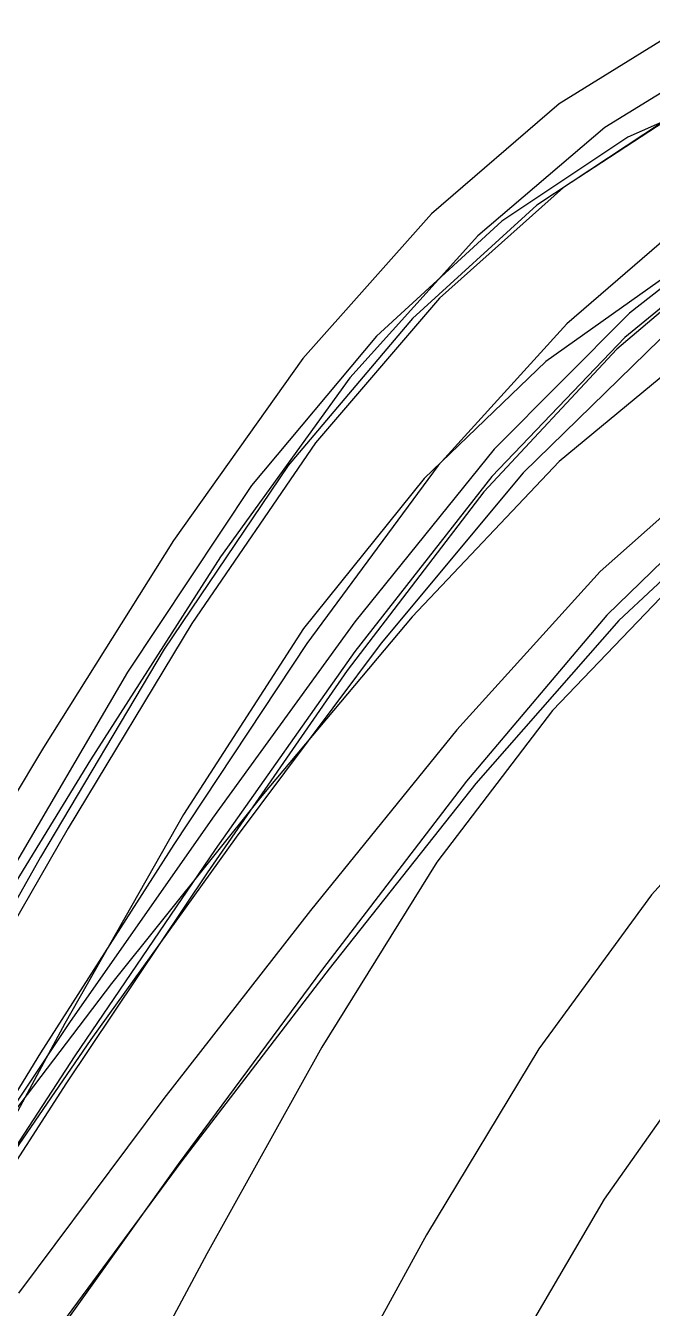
# Model space of a CAD drawing. Extents: x -607 to 1285, y -867 to 355.
# Drawn here: x -427 to -331.6, y 135.9 to 331.2 of the extents above; entities that cross this region are included whole.
import ezdxf

# ---------------------------------------------------------------- set-up
doc = ezdxf.new("R2010")
doc.units = 0
for name, color, linetype in [('0_1057', 7, 'CONTINUOUS'), ('0_1058', 7, 'CONTINUOUS'), ('0_1059', 7, 'CONTINUOUS'), ('0_1060', 7, 'CONTINUOUS'), ('0_1061', 7, 'CONTINUOUS'), ('0_1062', 7, 'CONTINUOUS'), ('0_1063', 7, 'CONTINUOUS'), ('0_1161', 7, 'CONTINUOUS'), ('0_1162', 7, 'CONTINUOUS'), ('0_1163', 7, 'CONTINUOUS'), ('0_1164', 7, 'CONTINUOUS'), ('0_1165', 7, 'CONTINUOUS'), ('0_1166', 7, 'CONTINUOUS'), ('0_1167', 7, 'CONTINUOUS'), ('0_123', 7, 'CONTINUOUS'), ('0_124', 7, 'CONTINUOUS'), ('0_125', 7, 'CONTINUOUS'), ('0_126', 7, 'CONTINUOUS'), ('0_1265', 7, 'CONTINUOUS'), ('0_1266', 7, 'CONTINUOUS'), ('0_1267', 7, 'CONTINUOUS'), ('0_1268', 7, 'CONTINUOUS'), ('0_1269', 7, 'CONTINUOUS'), ('0_127', 7, 'CONTINUOUS'), ('0_1270', 7, 'CONTINUOUS'), ('0_1271', 7, 'CONTINUOUS'), ('0_128', 7, 'CONTINUOUS'), ('0_1368', 7, 'CONTINUOUS'), ('0_1369', 7, 'CONTINUOUS'), ('0_1370', 7, 'CONTINUOUS'), ('0_1371', 7, 'CONTINUOUS'), ('0_1372', 7, 'CONTINUOUS'), ('0_1373', 7, 'CONTINUOUS'), ('0_1374', 7, 'CONTINUOUS'), ('0_1472', 7, 'CONTINUOUS'), ('0_1473', 7, 'CONTINUOUS'), ('0_1474', 7, 'CONTINUOUS'), ('0_1475', 7, 'CONTINUOUS'), ('0_1476', 7, 'CONTINUOUS'), ('0_1477', 7, 'CONTINUOUS'), ('0_1478', 7, 'CONTINUOUS'), ('0_1577', 7, 'CONTINUOUS'), ('0_1578', 7, 'CONTINUOUS'), ('0_1579', 7, 'CONTINUOUS'), ('0_1580', 7, 'CONTINUOUS'), ('0_1581', 7, 'CONTINUOUS'), ('0_1582', 7, 'CONTINUOUS'), ('0_1681', 7, 'CONTINUOUS'), ('0_1682', 7, 'CONTINUOUS'), ('0_1683', 7, 'CONTINUOUS'), ('0_1684', 7, 'CONTINUOUS'), ('0_1685', 7, 'CONTINUOUS'), ('0_1786', 7, 'CONTINUOUS'), ('0_1787', 7, 'CONTINUOUS'), ('0_19', 7, 'CONTINUOUS'), ('0_20', 7, 'CONTINUOUS'), ('0_21', 7, 'CONTINUOUS'), ('0_22', 7, 'CONTINUOUS'), ('0_227', 7, 'CONTINUOUS'), ('0_228', 7, 'CONTINUOUS'), ('0_229', 7, 'CONTINUOUS'), ('0_23', 7, 'CONTINUOUS'), ('0_230', 7, 'CONTINUOUS'), ('0_231', 7, 'CONTINUOUS'), ('0_232', 7, 'CONTINUOUS'), ('0_24', 7, 'CONTINUOUS'), ('0_331', 7, 'CONTINUOUS'), ('0_332', 7, 'CONTINUOUS'), ('0_333', 7, 'CONTINUOUS'), ('0_334', 7, 'CONTINUOUS'), ('0_335', 7, 'CONTINUOUS'), ('0_336', 7, 'CONTINUOUS'), ('0_435', 7, 'CONTINUOUS'), ('0_436', 7, 'CONTINUOUS'), ('0_437', 7, 'CONTINUOUS'), ('0_438', 7, 'CONTINUOUS'), ('0_439', 7, 'CONTINUOUS'), ('0_440', 7, 'CONTINUOUS'), ('0_538', 7, 'CONTINUOUS'), ('0_539', 7, 'CONTINUOUS'), ('0_540', 7, 'CONTINUOUS'), ('0_541', 7, 'CONTINUOUS'), ('0_542', 7, 'CONTINUOUS'), ('0_543', 7, 'CONTINUOUS'), ('0_544', 7, 'CONTINUOUS'), ('0_642', 7, 'CONTINUOUS'), ('0_643', 7, 'CONTINUOUS'), ('0_644', 7, 'CONTINUOUS'), ('0_645', 7, 'CONTINUOUS'), ('0_646', 7, 'CONTINUOUS'), ('0_647', 7, 'CONTINUOUS'), ('0_648', 7, 'CONTINUOUS'), ('0_746', 7, 'CONTINUOUS'), ('0_747', 7, 'CONTINUOUS'), ('0_748', 7, 'CONTINUOUS'), ('0_749', 7, 'CONTINUOUS'), ('0_750', 7, 'CONTINUOUS'), ('0_751', 7, 'CONTINUOUS'), ('0_752', 7, 'CONTINUOUS'), ('0_850', 7, 'CONTINUOUS'), ('0_851', 7, 'CONTINUOUS'), ('0_852', 7, 'CONTINUOUS'), ('0_853', 7, 'CONTINUOUS'), ('0_854', 7, 'CONTINUOUS'), ('0_855', 7, 'CONTINUOUS'), ('0_856', 7, 'CONTINUOUS'), ('0_953', 7, 'CONTINUOUS'), ('0_954', 7, 'CONTINUOUS'), ('0_955', 7, 'CONTINUOUS'), ('0_956', 7, 'CONTINUOUS'), ('0_957', 7, 'CONTINUOUS'), ('0_958', 7, 'CONTINUOUS'), ('0_959', 7, 'CONTINUOUS')]:
    doc.layers.add(name, color=color, linetype=linetype)

msp = doc.modelspace()

# ---------------------------------------------------------------- linework, layer by layer
at = {"layer": '0_1057'}
msp.add_polyline3d([(-326.505, 331.2112, -2981.9753), (-345.7943, 319.2808, -2975.8337)], dxfattribs=at)
at = {"layer": '0_1058'}
msp.add_polyline3d([(-345.7943, 319.2808, -2975.8337), (-365.2352, 302.5437, -2971.2712)], dxfattribs=at)
at = {"layer": '0_1059'}
msp.add_polyline3d([(-365.2352, 302.5437, -2971.2712), (-384.8149, 280.5345, -2968.4553)], dxfattribs=at)
at = {"layer": '0_1060'}
msp.add_polyline3d([(-384.8149, 280.5345, -2968.4553), (-404.5208, 252.7877, -2967.5537)], dxfattribs=at)
at = {"layer": '0_1061'}
msp.add_polyline3d([(-404.5208, 252.7877, -2967.5537), (-404.5208, 252.7875, -2967.5537)], dxfattribs=at)
at = {"layer": '0_1062'}
msp.add_polyline3d([(-404.5208, 252.7875, -2967.5537), (-424.3176, 221.2839, -2967.901)], dxfattribs=at)
at = {"layer": '0_1063'}
msp.add_polyline3d([(-424.3176, 221.2839, -2967.901), (-444.0241, 188.4053, -2968.771)], dxfattribs=at)
at = {"layer": '0_1161'}
msp.add_polyline3d([(-326.3245, 318.8335, -2946.8381), (-345.1456, 306.5877, -2941.0483)], dxfattribs=at)
at = {"layer": '0_1162'}
msp.add_polyline3d([(-345.1456, 306.5877, -2941.0483), (-364.002, 289.6909, -2936.958)], dxfattribs=at)
at = {"layer": '0_1163'}
msp.add_polyline3d([(-364.002, 289.6909, -2936.958), (-382.8698, 267.6936, -2934.746)], dxfattribs=at)
at = {"layer": '0_1164'}
msp.add_polyline3d([(-382.8698, 267.6936, -2934.746), (-401.7254, 240.1466, -2934.5918)], dxfattribs=at)
at = {"layer": '0_1165'}
msp.add_polyline3d([(-401.7254, 240.1466, -2934.5918), (-401.7255, 240.1462, -2934.5918)], dxfattribs=at)
at = {"layer": '0_1166'}
msp.add_polyline3d([(-401.7255, 240.1462, -2934.5918), (-420.5534, 208.9902, -2935.7861)], dxfattribs=at)
at = {"layer": '0_1167'}
msp.add_polyline3d([(-420.5534, 208.9902, -2935.7861), (-439.209, 176.5535, -2937.5483)], dxfattribs=at)
at = {"layer": '0_123'}
msp.add_polyline3d([(-318.5364, 266.7389, -3327.9167), (-339.5629, 248.0868, -3321.9304)], dxfattribs=at)
at = {"layer": '0_124'}
msp.add_polyline3d([(-339.5629, 248.0868, -3321.9304), (-361.3565, 223.9861, -3316.4097)], dxfattribs=at)
at = {"layer": '0_125'}
msp.add_polyline3d([(-361.3565, 223.9861, -3316.4097), (-361.3567, 223.9859, -3316.4097)], dxfattribs=at)
at = {"layer": '0_126'}
msp.add_polyline3d([(-361.3567, 223.9859, -3316.4097), (-383.6437, 196.4513, -3311.1782)], dxfattribs=at)
at = {"layer": '0_1265'}
msp.add_polyline3d([(-330.2188, 316.4011, -2905.319), (-349.1755, 303.8626, -2899.5554)], dxfattribs=at)
at = {"layer": '0_1266'}
msp.add_polyline3d([(-349.1755, 303.8626, -2899.5554), (-368.1322, 286.6254, -2895.6443)], dxfattribs=at)
at = {"layer": '0_1267'}
msp.add_polyline3d([(-368.1322, 286.6254, -2895.6443), (-387.0613, 264.2358, -2893.7798)], dxfattribs=at)
at = {"layer": '0_1268'}
msp.add_polyline3d([(-387.0613, 264.2358, -2893.7798), (-405.9354, 236.24, -2894.1567)], dxfattribs=at)
at = {"layer": '0_1269'}
msp.add_polyline3d([(-405.9354, 236.24, -2894.1567), (-405.9354, 236.2401, -2894.1567)], dxfattribs=at)
at = {"layer": '0_127'}
msp.add_polyline3d([(-383.6437, 196.4513, -3311.1782), (-405.9706, 167.8342, -3306.0857)], dxfattribs=at)
at = {"layer": '0_1270'}
msp.add_polyline3d([(-405.9354, 236.2401, -2894.1567), (-424.7534, 204.5566, -2896.0188)], dxfattribs=at)
at = {"layer": '0_1271'}
msp.add_polyline3d([(-424.7534, 204.5566, -2896.0188), (-443.3864, 171.5057, -2898.5247)], dxfattribs=at)
at = {"layer": '0_128'}
msp.add_polyline3d([(-405.9706, 167.8342, -3306.0857), (-428.1075, 138.1949, -3301.218)], dxfattribs=at)
at = {"layer": '0_1368'}
msp.add_polyline3d([(-316.1833, 322.6826, -2869.7268), (-335.3539, 314.215, -2862.1165)], dxfattribs=at)
at = {"layer": '0_1369'}
msp.add_polyline3d([(-335.3539, 314.215, -2862.1165), (-354.5065, 301.4488, -2856.3198)], dxfattribs=at)
at = {"layer": '0_1370'}
msp.add_polyline3d([(-354.5065, 301.4488, -2856.3198), (-373.6082, 283.9247, -2852.5486)], dxfattribs=at)
at = {"layer": '0_1371'}
msp.add_polyline3d([(-373.6082, 283.9247, -2852.5486), (-392.6261, 261.183, -2851.0146)], dxfattribs=at)
at = {"layer": '0_1372'}
msp.add_polyline3d([(-392.6261, 261.183, -2851.0146), (-411.5273, 232.7646, -2851.9297)], dxfattribs=at)
at = {"layer": '0_1373'}
msp.add_polyline3d([(-411.5273, 232.7646, -2851.9297), (-411.5275, 232.7644, -2851.9297)], dxfattribs=at)
at = {"layer": '0_1374'}
msp.add_polyline3d([(-411.5275, 232.7644, -2851.9297), (-430.3233, 200.562, -2854.4937)], dxfattribs=at)
at = {"layer": '0_1472'}
msp.add_polyline3d([(-329.1762, 293.3313, -2833.0334), (-347.8066, 280.0681, -2827.7522)], dxfattribs=at)
at = {"layer": '0_1473'}
msp.add_polyline3d([(-347.8066, 280.0681, -2827.7522), (-366.3383, 262.2352, -2824.565)], dxfattribs=at)
at = {"layer": '0_1474'}
msp.add_polyline3d([(-366.3383, 262.2352, -2824.565), (-384.7343, 239.3926, -2823.69)], dxfattribs=at)
at = {"layer": '0_1475'}
msp.add_polyline3d([(-384.7343, 239.3926, -2823.69), (-402.9579, 211.1007, -2825.345)], dxfattribs=at)
at = {"layer": '0_1476'}
msp.add_polyline3d([(-402.9579, 211.1007, -2825.345), (-402.9581, 211.1002, -2825.345)], dxfattribs=at)
at = {"layer": '0_1477'}
msp.add_polyline3d([(-402.9581, 211.1002, -2825.345), (-421.0524, 179.2297, -2828.6711)], dxfattribs=at)
at = {"layer": '0_1478'}
msp.add_polyline3d([(-421.0524, 179.2297, -2828.6711), (-438.9407, 146.048, -2832.7046)], dxfattribs=at)
at = {"layer": '0_1577'}
msp.add_polyline3d([(-329.1531, 245.3426, -2813.25), (-346.8351, 226.9211, -2810.9858)], dxfattribs=at)
at = {"layer": '0_1578'}
msp.add_polyline3d([(-346.8351, 226.9211, -2810.9858), (-364.4407, 203.8184, -2810.977)], dxfattribs=at)
at = {"layer": '0_1579'}
msp.add_polyline3d([(-364.4407, 203.8184, -2810.977), (-381.9395, 175.6259, -2813.4355)], dxfattribs=at)
at = {"layer": '0_1580'}
msp.add_polyline3d([(-381.9395, 175.6259, -2813.4355), (-381.9396, 175.6257, -2813.4355)], dxfattribs=at)
at = {"layer": '0_1581'}
msp.add_polyline3d([(-381.9396, 175.6257, -2813.4355), (-399.405, 144.1876, -2817.4456)], dxfattribs=at)
at = {"layer": '0_1582'}
msp.add_polyline3d([(-399.405, 144.1876, -2817.4456), (-416.782, 111.7107, -2822.0005)], dxfattribs=at)
at = {"layer": '0_1681'}
msp.add_polyline3d([(-314.559, 217.844, -2794.0815), (-331.7237, 198.8608, -2792.5762)], dxfattribs=at)
at = {"layer": '0_1682'}
msp.add_polyline3d([(-331.7237, 198.8608, -2792.5762), (-348.8814, 175.3976, -2793.31)], dxfattribs=at)
at = {"layer": '0_1683'}
msp.add_polyline3d([(-348.8814, 175.3976, -2793.31), (-366.0088, 147.0651, -2796.4922)], dxfattribs=at)
at = {"layer": '0_1684'}
msp.add_polyline3d([(-366.0088, 147.0651, -2796.4922), (-366.0089, 147.0649, -2796.4924)], dxfattribs=at)
at = {"layer": '0_1685'}
msp.add_polyline3d([(-366.0089, 147.0649, -2796.4924), (-383.1693, 115.6451, -2801.1936)], dxfattribs=at)
at = {"layer": '0_1786'}
msp.add_polyline3d([(-322.4988, 175.783, -2768.6985), (-338.9393, 152.4786, -2770.1187)], dxfattribs=at)
at = {"layer": '0_1787'}
msp.add_polyline3d([(-338.9393, 152.4786, -2770.1187), (-355.2774, 124.5586, -2774.0378)], dxfattribs=at)
at = {"layer": '0_19'}
msp.add_polyline3d([(-324.1343, 282.748, -3357.493), (-345.7767, 264.829, -3351.0078)], dxfattribs=at)
at = {"layer": '0_20'}
msp.add_polyline3d([(-345.7767, 264.829, -3351.0078), (-368.1882, 241.2042, -3344.9119)], dxfattribs=at)
at = {"layer": '0_21'}
msp.add_polyline3d([(-368.1882, 241.2042, -3344.9119), (-368.1883, 241.2039, -3344.9119)], dxfattribs=at)
at = {"layer": '0_22'}
msp.add_polyline3d([(-368.1883, 241.2039, -3344.9119), (-391.0748, 213.9097, -3339.0742)], dxfattribs=at)
at = {"layer": '0_227'}
msp.add_polyline3d([(-315.8211, 260.0894, -3296.161), (-336.7368, 240.6161, -3290.5144)], dxfattribs=at)
at = {"layer": '0_228'}
msp.add_polyline3d([(-336.7368, 240.6161, -3290.5144), (-358.4885, 215.784, -3285.3967)], dxfattribs=at)
at = {"layer": '0_229'}
msp.add_polyline3d([(-358.4885, 215.784, -3285.3967), (-358.4886, 215.784, -3285.3967)], dxfattribs=at)
at = {"layer": '0_23'}
msp.add_polyline3d([(-391.0748, 213.9097, -3339.0742), (-413.9619, 185.3394, -3333.392)], dxfattribs=at)
at = {"layer": '0_230'}
msp.add_polyline3d([(-358.4886, 215.784, -3285.3967), (-380.8082, 187.5769, -3280.5952)], dxfattribs=at)
at = {"layer": '0_231'}
msp.add_polyline3d([(-380.8082, 187.5769, -3280.5952), (-403.2389, 158.3169, -3275.92)], dxfattribs=at)
at = {"layer": '0_232'}
msp.add_polyline3d([(-403.2389, 158.3169, -3275.92), (-425.5449, 128.0759, -3271.4595)], dxfattribs=at)
at = {"layer": '0_24'}
msp.add_polyline3d([(-413.9619, 185.3394, -3333.392), (-436.619, 155.5599, -3327.9502)], dxfattribs=at)
at = {"layer": '0_331'}
msp.add_polyline3d([(-317.9743, 261.3642, -3260.8945), (-338.5587, 241.4165, -3255.6519)], dxfattribs=at)
at = {"layer": '0_332'}
msp.add_polyline3d([(-338.5587, 241.4165, -3255.6519), (-359.927, 216.1509, -3251.0593)], dxfattribs=at)
at = {"layer": '0_333'}
msp.add_polyline3d([(-359.927, 216.1509, -3251.0593), (-359.9271, 216.1508, -3251.0593)], dxfattribs=at)
at = {"layer": '0_334'}
msp.add_polyline3d([(-359.9271, 216.1508, -3251.0593), (-381.824, 187.5227, -3246.8633)], dxfattribs=at)
at = {"layer": '0_335'}
msp.add_polyline3d([(-381.824, 187.5227, -3246.8633), (-403.8113, 157.8309, -3242.8262)], dxfattribs=at)
at = {"layer": '0_336'}
msp.add_polyline3d([(-403.8113, 157.8309, -3242.8262), (-425.6574, 127.1581, -3239.0334)], dxfattribs=at)
at = {"layer": '0_435'}
msp.add_polyline3d([(-330.4395, 283.4603, -3216.2625), (-351.3012, 263.1025, -3211.1624)], dxfattribs=at)
at = {"layer": '0_436'}
msp.add_polyline3d([(-351.3012, 263.1025, -3211.1624), (-372.8872, 237.1784, -3206.897)], dxfattribs=at)
at = {"layer": '0_437'}
msp.add_polyline3d([(-372.8872, 237.1784, -3206.897), (-372.8873, 237.1782, -3206.897)], dxfattribs=at)
at = {"layer": '0_438'}
msp.add_polyline3d([(-372.8873, 237.1782, -3206.897), (-394.96, 207.6436, -3203.1653)], dxfattribs=at)
at = {"layer": '0_439'}
msp.add_polyline3d([(-394.96, 207.6436, -3203.1653), (-417.1002, 176.8292, -3199.67)], dxfattribs=at)
at = {"layer": '0_440'}
msp.add_polyline3d([(-417.1002, 176.8292, -3199.67), (-439.0727, 144.8442, -3196.4934)], dxfattribs=at)
at = {"layer": '0_538'}
msp.add_polyline3d([(-315.1446, 302.9985, -3183.3557), (-335.1172, 287.4069, -3177.75)], dxfattribs=at)
at = {"layer": '0_539'}
msp.add_polyline3d([(-335.1172, 287.4069, -3177.75), (-355.699, 266.6938, -3173.043)], dxfattribs=at)
at = {"layer": '0_540'}
msp.add_polyline3d([(-355.699, 266.6938, -3173.043), (-376.9201, 240.4064, -3169.3252)], dxfattribs=at)
at = {"layer": '0_541'}
msp.add_polyline3d([(-376.9201, 240.4064, -3169.3252), (-376.9202, 240.4064, -3169.3252)], dxfattribs=at)
at = {"layer": '0_542'}
msp.add_polyline3d([(-376.9202, 240.4064, -3169.3252), (-398.5831, 210.521, -3166.2324)], dxfattribs=at)
at = {"layer": '0_543'}
msp.add_polyline3d([(-398.5831, 210.521, -3166.2324), (-420.3124, 179.3881, -3163.3962)], dxfattribs=at)
at = {"layer": '0_544'}
msp.add_polyline3d([(-420.3124, 179.3881, -3163.3962), (-441.8707, 147.1154, -3160.9014)], dxfattribs=at)
at = {"layer": '0_642'}
msp.add_polyline3d([(-316.1207, 299.7922, -3147.6094), (-335.8054, 283.7174, -3142.3457)], dxfattribs=at)
at = {"layer": '0_643'}
msp.add_polyline3d([(-335.8054, 283.7174, -3142.3457), (-356.0551, 262.5751, -3138.0942)], dxfattribs=at)
at = {"layer": '0_644'}
msp.add_polyline3d([(-356.0551, 262.5751, -3138.0942), (-376.8962, 235.918, -3134.9558)], dxfattribs=at)
at = {"layer": '0_645'}
msp.add_polyline3d([(-376.8962, 235.918, -3134.9558), (-376.8964, 235.9179, -3134.9556)], dxfattribs=at)
at = {"layer": '0_646'}
msp.add_polyline3d([(-376.8964, 235.9179, -3134.9556), (-398.1628, 205.725, -3132.5085)], dxfattribs=at)
at = {"layer": '0_647'}
msp.add_polyline3d([(-398.1628, 205.725, -3132.5085), (-419.5117, 174.3447, -3130.3225)], dxfattribs=at)
at = {"layer": '0_648'}
msp.add_polyline3d([(-419.5117, 174.3447, -3130.3225), (-440.7038, 141.8837, -3128.4836)], dxfattribs=at)
at = {"layer": '0_746'}
msp.add_polyline3d([(-317.3884, 298.5861, -3110.8306), (-337.0363, 281.9554, -3105.831)], dxfattribs=at)
at = {"layer": '0_747'}
msp.add_polyline3d([(-337.0363, 281.9554, -3105.831), (-357.2562, 260.239, -3101.9524)], dxfattribs=at)
at = {"layer": '0_748'}
msp.add_polyline3d([(-357.2562, 260.239, -3101.9524), (-378.0752, 232.9883, -3099.3047)], dxfattribs=at)
at = {"layer": '0_749'}
msp.add_polyline3d([(-378.0752, 232.9883, -3099.3047), (-378.0753, 232.9882, -3099.3047)], dxfattribs=at)
at = {"layer": '0_750'}
msp.add_polyline3d([(-378.0753, 232.9882, -3099.3047), (-399.3558, 202.1898, -3097.4087)], dxfattribs=at)
at = {"layer": '0_751'}
msp.add_polyline3d([(-399.3558, 202.1898, -3097.4087), (-420.7767, 170.204, -3095.771)], dxfattribs=at)
at = {"layer": '0_752'}
msp.add_polyline3d([(-420.7767, 170.204, -3095.771), (-442.0897, 137.144, -3094.4814)], dxfattribs=at)
at = {"layer": '0_850'}
msp.add_polyline3d([(-325.4182, 302.3784, -3068.6772), (-344.6413, 285.8209, -3063.9707)], dxfattribs=at)
at = {"layer": '0_851'}
msp.add_polyline3d([(-344.6413, 285.8209, -3063.9707), (-364.2336, 264.2139, -3060.5845)], dxfattribs=at)
at = {"layer": '0_852'}
msp.add_polyline3d([(-364.2336, 264.2139, -3060.5845), (-384.2039, 237.1121, -3058.6472)], dxfattribs=at)
at = {"layer": '0_853'}
msp.add_polyline3d([(-384.2039, 237.1121, -3058.6472), (-384.204, 237.1119, -3058.6472)], dxfattribs=at)
at = {"layer": '0_854'}
msp.add_polyline3d([(-384.204, 237.1119, -3058.6472), (-404.4625, 206.5087, -3057.6094)], dxfattribs=at)
at = {"layer": '0_855'}
msp.add_polyline3d([(-404.4625, 206.5087, -3057.6094), (-424.7559, 174.7647, -3056.8943)], dxfattribs=at)
at = {"layer": '0_856'}
msp.add_polyline3d([(-424.7559, 174.7647, -3056.8943), (-444.8473, 141.9857, -3056.589)], dxfattribs=at)
at = {"layer": '0_953'}
msp.add_polyline3d([(-319.7751, 327.4112, -3025.775), (-338.8666, 315.6769, -3019.6868)], dxfattribs=at)
at = {"layer": '0_954'}
msp.add_polyline3d([(-338.8666, 315.6769, -3019.6868), (-358.1625, 299.2211, -3015.011)], dxfattribs=at)
at = {"layer": '0_955'}
msp.add_polyline3d([(-358.1625, 299.2211, -3015.011), (-377.6557, 277.5868, -3011.8987)], dxfattribs=at)
at = {"layer": '0_956'}
msp.add_polyline3d([(-377.6557, 277.5868, -3011.8987), (-397.3391, 250.3165, -3010.5002)], dxfattribs=at)
at = {"layer": '0_957'}
msp.add_polyline3d([(-397.3391, 250.3165, -3010.5002), (-397.3391, 250.3162, -3010.5002)], dxfattribs=at)
at = {"layer": '0_958'}
msp.add_polyline3d([(-397.3391, 250.3162, -3010.5002), (-417.155, 219.3998, -3010.2058)], dxfattribs=at)
at = {"layer": '0_959'}
msp.add_polyline3d([(-417.155, 219.3998, -3010.2058), (-436.8975, 187.2117, -3010.3582)], dxfattribs=at)

doc.saveas('drawing.dxf')
